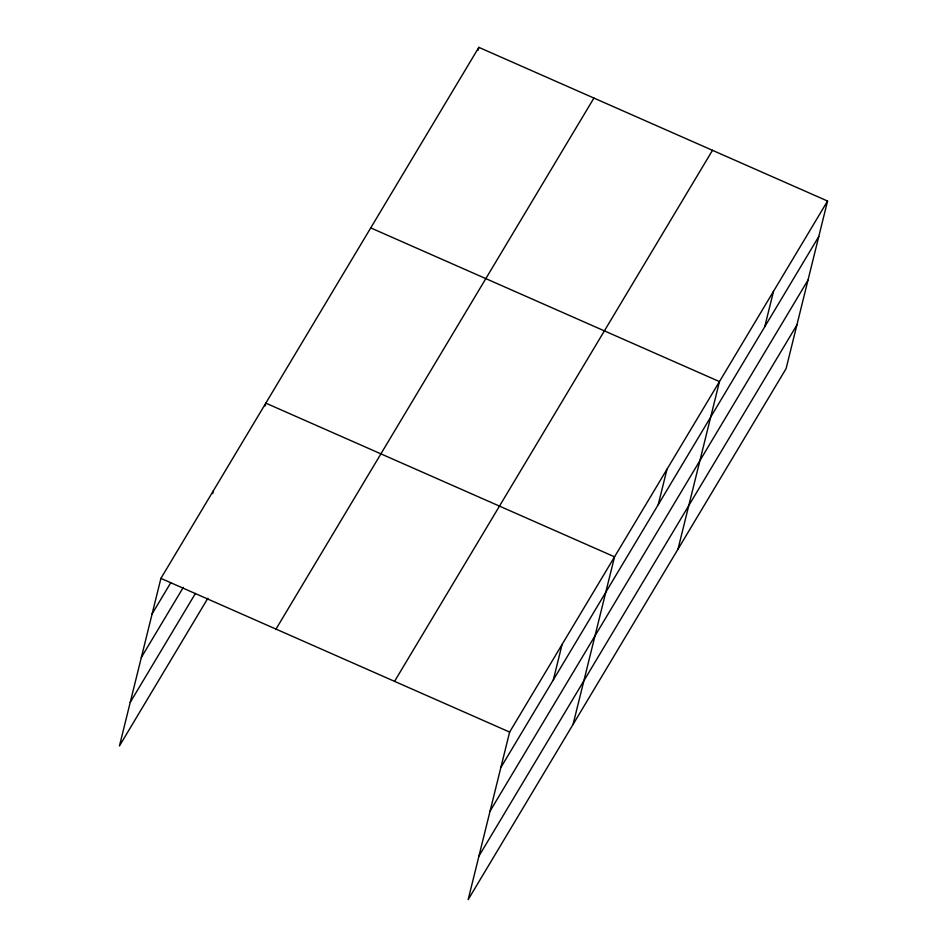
<?xml version="1.0" encoding="UTF-8"?>
<svg xmlns="http://www.w3.org/2000/svg" width="947" height="947" viewBox="0 0 947 947"><rect width="100%" height="100%" fill="white"/><g stroke="black" fill="none" stroke-linecap="round" stroke-linejoin="round"><path stroke-width="1.42" d="M827.56 201.036L509.628 732.067L468.161 899.65L786.093 368.62L827.56 201.036L478.839 47.35L160.907 578.38L119.44 745.964L207.867 598.255M212.661 493.6L213.371 490.759M265.124 405.979L265.823 403.138L614.544 556.824L573.077 724.408M478.14 50.191L478.839 47.35M553.32 679.91L562.092 644.445M658.236 504.668L667.008 469.215M677.993 549.165L719.471 381.594L370.739 227.896M764.738 326.774L773.51 291.309M152.136 613.845L170.874 582.547M141.34 657.443L183.316 587.341M130.224 702.366L195.425 593.461M275.991 629.104L593.923 98.062M394.556 681.355L712.487 150.324M500.856 767.532L818.788 236.501M490.073 811.129L807.992 280.099M478.945 856.052L796.877 325.022M160.907 578.38L509.628 732.067"/></g></svg>
